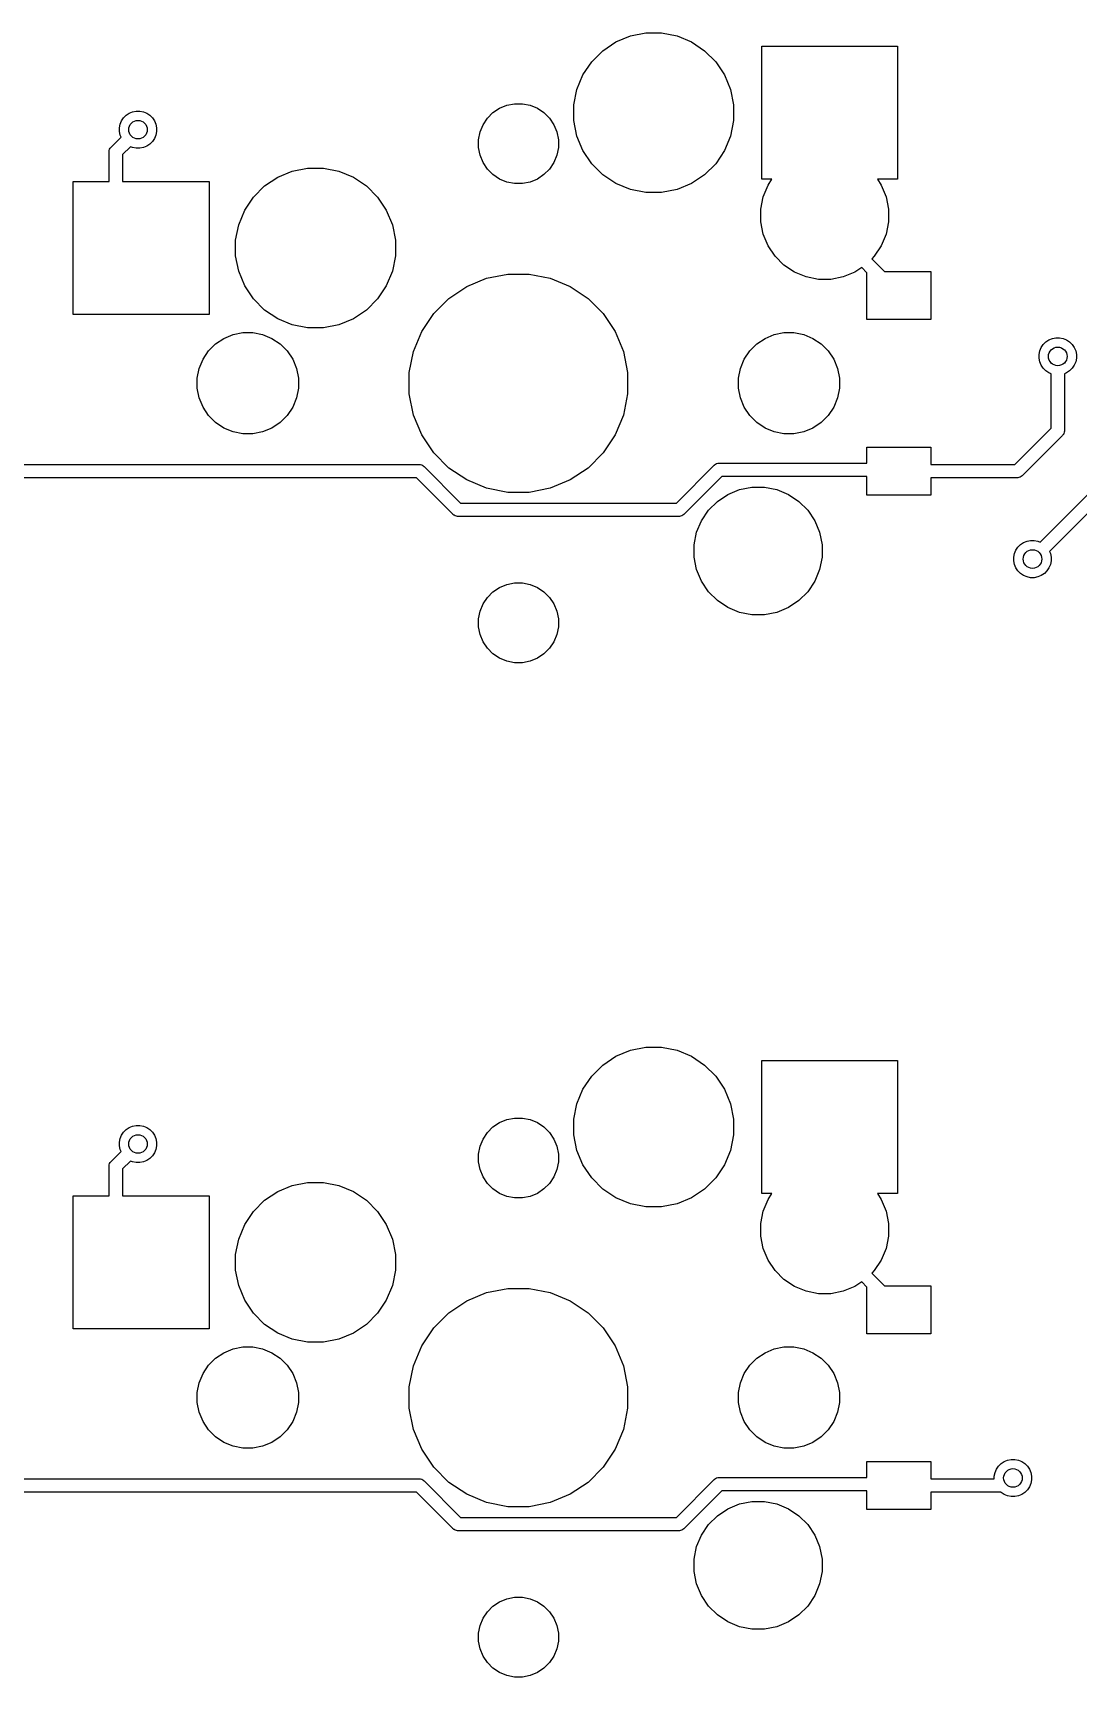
# Model space of a CAD drawing. Extents: x 109 to 185, y -151 to -34.
# Drawn here: x 146.46 to 166.08, y -106.85 to -75.97 of the extents above; entities that cross this region are included whole.
import ezdxf

# ---------------------------------------------------------------- set-up
doc = ezdxf.new("R2010")
doc.units = 0
doc.layers.add('BLACK', color=7, linetype='CONTINUOUS')

msp = doc.modelspace()

# ---------------------------------------------------------------- linework, layer by layer
at = {"layer": 'BLACK', "linetype": 'CONTINUOUS'}
for p, q in [((157.159, -76.3049), (157.404, -76.1407)), ((157.404, -76.1407), (157.677, -76.0276)), ((157.677, -76.0276), (157.967, -75.97)), ((157.967, -75.97), (158.263, -75.97)), ((158.263, -75.97), (158.553, -76.0276)), ((158.553, -76.0276), (158.826, -76.1407)), ((158.826, -76.1407), (159.071, -76.3049)), ((160.142, -78.72), (160.142, -76.22)), ((160.142, -76.22), (162.692, -76.22)), ((162.692, -76.22), (162.692, -78.72)), ((156.786, -76.7595), (156.95, -76.5138)), ((156.95, -76.5138), (157.159, -76.3049)), ((159.071, -76.3049), (159.28, -76.5138)), ((159.28, -76.5138), (159.444, -76.7595)), ((156.673, -77.0325), (156.786, -76.7595)), ((159.444, -76.7595), (159.557, -77.0325)), ((156.615, -77.3223), (156.673, -77.0325)), ((159.557, -77.0325), (159.615, -77.3223)), ((148.208, -77.5156), (148.265, -77.4773)), ((148.265, -77.4773), (148.329, -77.4509)), ((148.329, -77.4509), (148.397, -77.4375)), ((148.397, -77.4375), (148.466, -77.4375)), ((148.466, -77.4375), (148.533, -77.4509)), ((148.533, -77.4509), (148.597, -77.4773)), ((148.597, -77.4773), (148.654, -77.5156)), ((154.992, -77.5719), (155.097, -77.4674)), ((155.097, -77.4674), (155.22, -77.3854)), ((155.22, -77.3854), (155.356, -77.3288)), ((155.356, -77.3288), (155.501, -77.3)), ((155.501, -77.3), (155.649, -77.3)), ((155.649, -77.3), (155.794, -77.3288)), ((155.794, -77.3288), (155.93, -77.3854)), ((155.93, -77.3854), (156.053, -77.4674)), ((156.053, -77.4674), (156.158, -77.5719)), ((156.615, -77.6177), (156.615, -77.3223)), ((159.615, -77.3223), (159.615, -77.6177)), ((148.081, -77.753), (148.095, -77.6854)), ((148.081, -77.822), (148.081, -77.753)), ((148.095, -77.6854), (148.121, -77.6217)), ((148.121, -77.6217), (148.159, -77.5644)), ((148.159, -77.5644), (148.208, -77.5156)), ((148.654, -77.5156), (148.703, -77.5644)), ((148.703, -77.5644), (148.741, -77.6217)), ((148.741, -77.6217), (148.768, -77.6854)), ((148.768, -77.6854), (148.781, -77.753)), ((148.781, -77.753), (148.781, -77.822)), ((154.854, -77.8312), (154.91, -77.6947)), ((154.91, -77.6947), (154.992, -77.5719)), ((156.158, -77.5719), (156.24, -77.6947)), ((156.24, -77.6947), (156.296, -77.8312)), ((156.673, -77.9075), (156.615, -77.6177)), ((159.615, -77.6177), (159.557, -77.9075)), ((147.911, -78.134), (147.922, -78.1197)), ((147.922, -78.1197), (147.926, -78.1149)), ((147.922, -78.1197), (147.922, -78.1197)), ((147.926, -78.1149), (147.931, -78.111)), ((147.931, -78.111), (148.112, -77.9304)), ((148.095, -77.8896), (148.081, -77.822)), ((148.112, -77.9304), (148.095, -77.8896)), ((148.288, -78.1072), (148.14, -78.2555)), ((148.329, -78.124), (148.288, -78.1072)), ((148.397, -78.1375), (148.329, -78.124)), ((148.533, -78.124), (148.466, -78.1375)), ((148.597, -78.0977), (148.533, -78.124)), ((148.654, -78.0594), (148.597, -78.0977)), ((148.703, -78.0106), (148.654, -78.0594)), ((148.741, -77.9533), (148.703, -78.0106)), ((148.768, -77.8896), (148.741, -77.9533)), ((148.781, -77.822), (148.768, -77.8896)), ((154.825, -77.9761), (154.854, -77.8312)), ((154.825, -78.1239), (154.825, -77.9761)), ((154.854, -78.2688), (154.825, -78.1239)), ((156.296, -77.8312), (156.325, -77.9761)), ((156.325, -78.1239), (156.296, -78.2688)), ((156.325, -77.9761), (156.325, -78.1239)), ((156.786, -78.1805), (156.673, -77.9075)), ((159.557, -77.9075), (159.444, -78.1805)), ((147.889, -78.2037), (147.892, -78.1792)), ((147.89, -78.2099), (147.889, -78.2037)), ((147.89, -78.76), (147.89, -78.2099)), ((147.892, -78.1792), (147.899, -78.1557)), ((147.899, -78.1557), (147.911, -78.134)), ((148.14, -78.2555), (148.14, -78.76)), ((148.466, -78.1375), (148.397, -78.1375)), ((154.91, -78.4053), (154.854, -78.2688)), ((154.992, -78.5281), (154.91, -78.4053)), ((156.24, -78.4053), (156.158, -78.5281)), ((156.296, -78.2688), (156.24, -78.4053)), ((156.95, -78.4262), (156.786, -78.1805)), ((157.159, -78.6351), (156.95, -78.4262)), ((159.28, -78.4262), (159.071, -78.6351)), ((159.444, -78.1805), (159.28, -78.4262)), ((150.809, -78.8449), (151.054, -78.6807)), ((151.054, -78.6807), (151.327, -78.5676)), ((151.327, -78.5676), (151.617, -78.51)), ((151.617, -78.51), (151.913, -78.51)), ((151.913, -78.51), (152.203, -78.5676)), ((152.203, -78.5676), (152.476, -78.6807)), ((152.476, -78.6807), (152.721, -78.8449)), ((155.097, -78.6326), (154.992, -78.5281)), ((155.22, -78.7146), (155.097, -78.6326)), ((155.356, -78.7712), (155.22, -78.7146)), ((155.93, -78.7146), (155.794, -78.7712)), ((156.053, -78.6326), (155.93, -78.7146)), ((156.158, -78.5281), (156.053, -78.6326)), ((157.404, -78.7993), (157.159, -78.6351)), ((159.071, -78.6351), (158.826, -78.7993)), ((160.336, -78.72), (160.142, -78.72)), ((160.262, -78.8316), (160.336, -78.72)), ((162.692, -78.72), (162.314, -78.72)), ((162.314, -78.72), (162.388, -78.8316)), ((147.215, -81.26), (147.215, -78.76)), ((147.215, -78.76), (147.89, -78.76)), ((148.14, -78.76), (149.765, -78.76)), ((149.765, -78.76), (149.765, -81.26)), ((150.6, -79.0538), (150.809, -78.8449)), ((152.721, -78.8449), (152.93, -79.0538)), ((155.501, -78.8), (155.356, -78.7712)), ((155.649, -78.8), (155.501, -78.8)), ((155.794, -78.7712), (155.649, -78.8)), ((157.677, -78.9124), (157.404, -78.7993)), ((157.967, -78.97), (157.677, -78.9124)), ((158.263, -78.97), (157.967, -78.97)), ((158.553, -78.9124), (158.263, -78.97)), ((158.826, -78.7993), (158.553, -78.9124)), ((160.125, -79.2818), (160.171, -79.05)), ((160.171, -79.05), (160.262, -78.8316)), ((162.388, -78.8316), (162.479, -79.05)), ((162.479, -79.05), (162.525, -79.2818)), ((150.323, -79.5725), (150.436, -79.2995)), ((150.436, -79.2995), (150.6, -79.0538)), ((152.93, -79.0538), (153.094, -79.2995)), ((153.094, -79.2995), (153.207, -79.5725)), ((160.125, -79.5182), (160.125, -79.2818)), ((162.525, -79.2818), (162.525, -79.5182)), ((150.265, -79.8623), (150.323, -79.5725)), ((153.207, -79.5725), (153.265, -79.8623)), ((160.171, -79.75), (160.125, -79.5182)), ((162.525, -79.5182), (162.479, -79.75)), ((150.265, -80.1577), (150.265, -79.8623)), ((153.265, -79.8623), (153.265, -80.1577)), ((160.262, -79.9684), (160.171, -79.75)), ((160.393, -80.165), (160.262, -79.9684)), ((162.388, -79.9684), (162.257, -80.165)), ((162.479, -79.75), (162.388, -79.9684)), ((150.323, -80.4475), (150.265, -80.1577)), ((153.265, -80.1577), (153.207, -80.4475)), ((160.56, -80.3321), (160.393, -80.165)), ((162.257, -80.165), (162.209, -80.2133)), ((162.209, -80.2133), (162.446, -80.45)), ((150.436, -80.7205), (150.323, -80.4475)), ((153.207, -80.4475), (153.094, -80.7205)), ((154.604, -80.7333), (154.977, -80.5788)), ((154.977, -80.5788), (155.373, -80.5)), ((155.373, -80.5), (155.777, -80.5)), ((155.777, -80.5), (156.173, -80.5788)), ((156.173, -80.5788), (156.546, -80.7333)), ((160.757, -80.4634), (160.56, -80.3321)), ((160.975, -80.5539), (160.757, -80.4634)), ((161.207, -80.6), (160.975, -80.5539)), ((161.675, -80.5539), (161.443, -80.6)), ((161.893, -80.4634), (161.675, -80.5539)), ((162.02, -80.3785), (161.893, -80.4634)), ((162.119, -80.4768), (162.02, -80.3785)), ((162.119, -81.35), (162.119, -80.4768)), ((162.446, -80.45), (163.319, -80.45)), ((163.319, -80.45), (163.319, -81.35)), ((150.6, -80.9662), (150.436, -80.7205)), ((153.094, -80.7205), (152.93, -80.9662)), ((154.268, -80.9577), (154.604, -80.7333)), ((156.546, -80.7333), (156.882, -80.9577)), ((161.443, -80.6), (161.207, -80.6)), ((150.809, -81.1751), (150.6, -80.9662)), ((151.054, -81.3393), (150.809, -81.1751)), ((152.721, -81.1751), (152.476, -81.3393)), ((152.93, -80.9662), (152.721, -81.1751)), ((153.983, -81.2432), (154.268, -80.9577)), ((156.882, -80.9577), (157.167, -81.2432)), ((149.765, -81.26), (147.215, -81.26)), ((151.327, -81.4524), (151.054, -81.3393)), ((151.617, -81.51), (151.327, -81.4524)), ((151.913, -81.51), (151.617, -81.51)), ((152.203, -81.4524), (151.913, -81.51)), ((152.476, -81.3393), (152.203, -81.4524)), ((153.758, -81.579), (153.983, -81.2432)), ((157.167, -81.2432), (157.392, -81.579)), ((163.319, -81.35), (162.119, -81.35)), ((149.757, -81.9444), (149.889, -81.8121)), ((149.889, -81.8121), (150.045, -81.7081)), ((150.045, -81.7081), (150.218, -81.6365)), ((150.218, -81.6365), (150.401, -81.6)), ((150.401, -81.6), (150.589, -81.6)), ((150.589, -81.6), (150.772, -81.6365)), ((150.772, -81.6365), (150.945, -81.7081)), ((150.945, -81.7081), (151.101, -81.8121)), ((151.101, -81.8121), (151.233, -81.9444)), ((153.604, -81.952), (153.758, -81.579)), ((157.392, -81.579), (157.546, -81.952)), ((159.917, -81.9444), (160.049, -81.8121)), ((160.049, -81.8121), (160.205, -81.7081)), ((160.205, -81.7081), (160.378, -81.6365)), ((160.378, -81.6365), (160.561, -81.6)), ((160.561, -81.6), (160.749, -81.6)), ((160.749, -81.6), (160.932, -81.6365)), ((160.932, -81.6365), (161.105, -81.7081)), ((161.105, -81.7081), (161.261, -81.8121)), ((161.261, -81.8121), (161.393, -81.9444)), ((165.392, -81.8803), (165.43, -81.823)), ((165.43, -81.823), (165.479, -81.7742)), ((165.479, -81.7742), (165.536, -81.7359)), ((165.536, -81.7359), (165.6, -81.7095)), ((165.6, -81.7095), (165.668, -81.6961)), ((165.668, -81.6961), (165.737, -81.6961)), ((165.737, -81.6961), (165.804, -81.7095)), ((165.804, -81.7095), (165.868, -81.7359)), ((165.868, -81.7359), (165.925, -81.7742)), ((165.925, -81.7742), (165.974, -81.823)), ((165.974, -81.823), (166.012, -81.8803)), ((149.582, -82.2729), (149.653, -82.1)), ((149.653, -82.1), (149.757, -81.9444)), ((151.233, -81.9444), (151.337, -82.1)), ((151.337, -82.1), (151.408, -82.2729)), ((153.525, -82.3481), (153.604, -81.952)), ((157.546, -81.952), (157.625, -82.3481)), ((159.742, -82.2729), (159.813, -82.1)), ((159.813, -82.1), (159.917, -81.9444)), ((161.393, -81.9444), (161.497, -82.1)), ((161.497, -82.1), (161.568, -82.2729)), ((165.352, -82.0116), (165.366, -81.944)), ((165.352, -82.0806), (165.352, -82.0116)), ((165.366, -82.1482), (165.352, -82.0806)), ((165.366, -81.944), (165.392, -81.8803)), ((166.012, -81.8803), (166.039, -81.944)), ((166.039, -81.944), (166.052, -82.0116)), ((166.052, -82.0806), (166.039, -82.1482)), ((166.052, -82.0116), (166.052, -82.0806)), ((149.545, -82.4564), (149.582, -82.2729)), ((151.408, -82.2729), (151.445, -82.4564)), ((153.525, -82.7519), (153.525, -82.3481)), ((157.625, -82.3481), (157.625, -82.7519)), ((159.705, -82.4564), (159.742, -82.2729)), ((161.568, -82.2729), (161.605, -82.4564)), ((165.392, -82.2119), (165.366, -82.1482)), ((165.43, -82.2692), (165.392, -82.2119)), ((165.479, -82.318), (165.43, -82.2692)), ((165.536, -82.3563), (165.479, -82.318)), ((165.577, -82.3732), (165.536, -82.3563)), ((165.577, -83.3913), (165.577, -82.3732)), ((165.868, -82.3563), (165.827, -82.3732)), ((165.827, -82.3732), (165.827, -83.437)), ((165.925, -82.318), (165.868, -82.3563)), ((165.974, -82.2692), (165.925, -82.318)), ((166.012, -82.2119), (165.974, -82.2692)), ((166.039, -82.1482), (166.012, -82.2119)), ((149.545, -82.6436), (149.545, -82.4564)), ((149.582, -82.8271), (149.545, -82.6436)), ((151.445, -82.6436), (151.408, -82.8271)), ((151.445, -82.4564), (151.445, -82.6436)), ((153.604, -83.148), (153.525, -82.7519)), ((157.625, -82.7519), (157.546, -83.148)), ((159.705, -82.6436), (159.705, -82.4564)), ((159.742, -82.8271), (159.705, -82.6436)), ((161.605, -82.6436), (161.568, -82.8271)), ((161.605, -82.4564), (161.605, -82.6436)), ((149.653, -83), (149.582, -82.8271)), ((149.757, -83.1556), (149.653, -83)), ((151.337, -83), (151.233, -83.1556)), ((151.408, -82.8271), (151.337, -83)), ((159.813, -83), (159.742, -82.8271)), ((159.917, -83.1556), (159.813, -83)), ((161.497, -83), (161.393, -83.1556)), ((161.568, -82.8271), (161.497, -83)), ((149.889, -83.2879), (149.757, -83.1556)), ((150.045, -83.3919), (149.889, -83.2879)), ((151.101, -83.2879), (150.945, -83.3919)), ((151.233, -83.1556), (151.101, -83.2879)), ((153.758, -83.521), (153.604, -83.148)), ((157.546, -83.148), (157.392, -83.521)), ((160.049, -83.2879), (159.917, -83.1556)), ((160.205, -83.3919), (160.049, -83.2879)), ((161.261, -83.2879), (161.105, -83.3919)), ((161.393, -83.1556), (161.261, -83.2879)), ((150.218, -83.4635), (150.045, -83.3919)), ((150.401, -83.5), (150.218, -83.4635)), ((150.589, -83.5), (150.401, -83.5)), ((150.772, -83.4635), (150.589, -83.5)), ((150.945, -83.3919), (150.772, -83.4635)), ((153.983, -83.8568), (153.758, -83.521)), ((157.392, -83.521), (157.167, -83.8568)), ((160.378, -83.4635), (160.205, -83.3919)), ((160.561, -83.5), (160.378, -83.4635)), ((160.749, -83.5), (160.561, -83.5)), ((160.932, -83.4635), (160.749, -83.5)), ((161.105, -83.3919), (160.932, -83.4635)), ((164.894, -84.075), (165.577, -83.3913)), ((165.786, -83.5358), (165.038, -84.284)), ((165.37, -85.5323), (167.329, -83.5729)), ((165.791, -83.5319), (165.786, -83.5358)), ((165.8, -83.521), (165.791, -83.5319)), ((165.807, -83.5129), (165.8, -83.521)), ((165.818, -83.4912), (165.807, -83.5129)), ((165.825, -83.4676), (165.818, -83.4912)), ((165.827, -83.4492), (165.825, -83.4676)), ((165.827, -83.437), (165.828, -83.4431)), ((165.828, -83.4431), (165.827, -83.4492)), ((165.827, -83.4492), (165.827, -83.4492)), ((154.268, -84.1423), (153.983, -83.8568)), ((157.167, -83.8568), (156.882, -84.1423)), ((162.119, -84.05), (162.119, -83.75)), ((162.119, -83.75), (163.319, -83.75)), ((163.319, -83.75), (163.319, -84.075)), ((167.474, -83.782), (165.547, -85.7091)), ((144.269, -84.075), (153.704, -84.075)), ((153.704, -84.075), (153.71, -84.0744)), ((153.71, -84.0744), (153.716, -84.075)), ((153.716, -84.075), (153.716, -84.075)), ((153.716, -84.075), (153.735, -84.0768)), ((153.735, -84.0768), (153.758, -84.084)), ((153.758, -84.084), (153.78, -84.0956)), ((153.78, -84.0956), (153.799, -84.1112)), ((153.799, -84.1112), (153.803, -84.116)), ((153.803, -84.116), (154.487, -84.8)), ((154.604, -84.3667), (154.268, -84.1423)), ((156.882, -84.1423), (156.546, -84.3667)), ((158.541, -84.8), (159.25, -84.0909)), ((159.395, -84.3), (158.686, -85.009)), ((159.25, -84.0909), (159.254, -84.0862)), ((159.254, -84.0862), (159.259, -84.0823)), ((159.259, -84.0823), (159.273, -84.0706)), ((159.273, -84.0706), (159.295, -84.059)), ((159.295, -84.059), (159.318, -84.0518)), ((159.318, -84.0518), (159.337, -84.05)), ((159.337, -84.05), (159.343, -84.0494)), ((159.337, -84.05), (159.337, -84.05)), ((159.343, -84.0494), (159.349, -84.05)), ((159.349, -84.05), (162.119, -84.05)), ((162.119, -84.3), (159.395, -84.3)), ((162.119, -84.65), (162.119, -84.3)), ((163.319, -84.075), (164.894, -84.075)), ((165.034, -84.2888), (165.015, -84.3044)), ((165.038, -84.284), (165.034, -84.2888)), ((153.658, -84.325), (144.269, -84.325)), ((154.342, -85.0091), (153.658, -84.325)), ((154.977, -84.5212), (154.604, -84.3667)), ((155.373, -84.6), (154.977, -84.5212)), ((155.777, -84.6), (155.373, -84.6)), ((156.173, -84.5212), (155.777, -84.6)), ((156.546, -84.3667), (156.173, -84.5212)), ((159.507, -84.6366), (159.725, -84.5461)), ((159.725, -84.5461), (159.957, -84.5)), ((159.957, -84.5), (160.193, -84.5)), ((160.193, -84.5), (160.425, -84.5461)), ((160.425, -84.5461), (160.643, -84.6366)), ((164.939, -84.325), (163.319, -84.325)), ((163.319, -84.325), (163.319, -84.65)), ((164.945, -84.3256), (164.939, -84.325)), ((164.951, -84.325), (164.945, -84.3256)), ((164.97, -84.3232), (164.951, -84.325)), ((164.951, -84.325), (164.951, -84.325)), ((164.993, -84.316), (164.97, -84.3232)), ((165.015, -84.3044), (164.993, -84.316)), ((154.487, -84.8), (158.541, -84.8)), ((159.143, -84.935), (159.31, -84.7679)), ((159.31, -84.7679), (159.507, -84.6366)), ((160.643, -84.6366), (160.84, -84.7679)), ((160.84, -84.7679), (161.007, -84.935)), ((163.319, -84.65), (162.119, -84.65)), ((154.346, -85.0138), (154.342, -85.0091)), ((154.351, -85.0177), (154.346, -85.0138)), ((154.362, -85.0265), (154.351, -85.0177)), ((154.351, -85.0177), (154.351, -85.0177)), ((154.365, -85.0294), (154.362, -85.0265)), ((154.387, -85.041), (154.365, -85.0294)), ((154.41, -85.0482), (154.387, -85.041)), ((154.429, -85.05), (154.41, -85.0482)), ((154.435, -85.0506), (154.429, -85.05)), ((154.429, -85.05), (154.429, -85.05)), ((154.441, -85.05), (154.435, -85.0506)), ((158.587, -85.05), (154.441, -85.05)), ((158.593, -85.0506), (158.587, -85.05)), ((158.599, -85.05), (158.593, -85.0506)), ((158.618, -85.0482), (158.599, -85.05)), ((158.599, -85.05), (158.599, -85.05)), ((158.641, -85.041), (158.618, -85.0482)), ((158.663, -85.0294), (158.641, -85.041)), ((158.682, -85.0138), (158.663, -85.0294)), ((158.686, -85.009), (158.682, -85.0138)), ((158.921, -85.35), (159.012, -85.1316)), ((159.012, -85.1316), (159.143, -84.935)), ((161.007, -84.935), (161.138, -85.1316)), ((161.138, -85.1316), (161.229, -85.35)), ((158.875, -85.5818), (158.921, -85.35)), ((161.229, -85.35), (161.275, -85.5818)), ((165.061, -85.5418), (165.125, -85.5155)), ((165.125, -85.5155), (165.193, -85.502)), ((165.193, -85.502), (165.261, -85.502)), ((165.261, -85.502), (165.329, -85.5155)), ((165.329, -85.5155), (165.37, -85.5323)), ((158.875, -85.8182), (158.875, -85.5818)), ((158.921, -86.05), (158.875, -85.8182)), ((161.275, -85.8182), (161.229, -86.05)), ((161.275, -85.5818), (161.275, -85.8182)), ((164.877, -85.8175), (164.89, -85.7499)), ((164.877, -85.8865), (164.877, -85.8175)), ((164.89, -85.7499), (164.917, -85.6862)), ((164.917, -85.6862), (164.955, -85.6289)), ((164.955, -85.6289), (165.004, -85.5801)), ((165.004, -85.5801), (165.061, -85.5418)), ((165.547, -85.7091), (165.564, -85.7499)), ((165.564, -85.7499), (165.577, -85.8175)), ((165.577, -85.8175), (165.577, -85.8865)), ((159.012, -86.2684), (158.921, -86.05)), ((161.229, -86.05), (161.138, -86.2684)), ((164.89, -85.9541), (164.877, -85.8865)), ((164.917, -86.0178), (164.89, -85.9541)), ((164.955, -86.0751), (164.917, -86.0178)), ((165.004, -86.1239), (164.955, -86.0751)), ((165.061, -86.1622), (165.004, -86.1239)), ((165.45, -86.1239), (165.393, -86.1622)), ((165.499, -86.0751), (165.45, -86.1239)), ((165.537, -86.0178), (165.499, -86.0751)), ((165.564, -85.9541), (165.537, -86.0178)), ((165.577, -85.8865), (165.564, -85.9541)), ((155.097, -86.4674), (155.22, -86.3854)), ((155.22, -86.3854), (155.356, -86.3288)), ((155.356, -86.3288), (155.501, -86.3)), ((155.501, -86.3), (155.649, -86.3)), ((155.649, -86.3), (155.794, -86.3288)), ((155.794, -86.3288), (155.93, -86.3854)), ((155.93, -86.3854), (156.053, -86.4674)), ((159.143, -86.465), (159.012, -86.2684)), ((161.138, -86.2684), (161.007, -86.465)), ((165.125, -86.1885), (165.061, -86.1622)), ((165.193, -86.202), (165.125, -86.1885)), ((165.261, -86.202), (165.193, -86.202)), ((165.329, -86.1885), (165.261, -86.202)), ((165.393, -86.1622), (165.329, -86.1885)), ((154.854, -86.8312), (154.91, -86.6947)), ((154.91, -86.6947), (154.992, -86.5719)), ((154.992, -86.5719), (155.097, -86.4674)), ((156.053, -86.4674), (156.158, -86.5719)), ((156.158, -86.5719), (156.24, -86.6947)), ((156.24, -86.6947), (156.296, -86.8312)), ((159.31, -86.6321), (159.143, -86.465)), ((159.507, -86.7634), (159.31, -86.6321)), ((159.725, -86.8539), (159.507, -86.7634)), ((160.643, -86.7634), (160.425, -86.8539)), ((160.84, -86.6321), (160.643, -86.7634)), ((161.007, -86.465), (160.84, -86.6321)), ((154.825, -86.9761), (154.854, -86.8312)), ((154.825, -87.1239), (154.825, -86.9761)), ((156.296, -86.8312), (156.325, -86.9761)), ((156.325, -86.9761), (156.325, -87.1239)), ((159.957, -86.9), (159.725, -86.8539)), ((160.193, -86.9), (159.957, -86.9)), ((160.425, -86.8539), (160.193, -86.9)), ((154.854, -87.2688), (154.825, -87.1239)), ((154.91, -87.4053), (154.854, -87.2688)), ((156.296, -87.2688), (156.24, -87.4053)), ((156.325, -87.1239), (156.296, -87.2688)), ((154.992, -87.5281), (154.91, -87.4053)), ((155.097, -87.6326), (154.992, -87.5281)), ((155.22, -87.7146), (155.097, -87.6326)), ((156.053, -87.6326), (155.93, -87.7146)), ((156.158, -87.5281), (156.053, -87.6326)), ((156.24, -87.4053), (156.158, -87.5281)), ((155.356, -87.7712), (155.22, -87.7146)), ((155.501, -87.8), (155.356, -87.7712)), ((155.649, -87.8), (155.501, -87.8)), ((155.794, -87.7712), (155.649, -87.8)), ((155.93, -87.7146), (155.794, -87.7712)), ((157.404, -95.1907), (157.677, -95.0776)), ((157.677, -95.0776), (157.967, -95.02)), ((157.967, -95.02), (158.263, -95.02)), ((158.263, -95.02), (158.553, -95.0776)), ((158.553, -95.0776), (158.826, -95.1907)), ((156.95, -95.5638), (157.159, -95.3549)), ((157.159, -95.3549), (157.404, -95.1907)), ((158.826, -95.1907), (159.071, -95.3549)), ((159.071, -95.3549), (159.28, -95.5638)), ((160.142, -97.77), (160.142, -95.27)), ((160.142, -95.27), (162.692, -95.27)), ((162.692, -95.27), (162.692, -97.77)), ((156.786, -95.8095), (156.95, -95.5638)), ((159.28, -95.5638), (159.444, -95.8095)), ((156.673, -96.0825), (156.786, -95.8095)), ((159.444, -95.8095), (159.557, -96.0825)), ((156.615, -96.3723), (156.673, -96.0825)), ((159.557, -96.0825), (159.615, -96.3723)), ((148.121, -96.6717), (148.159, -96.6144)), ((148.159, -96.6144), (148.208, -96.5656)), ((148.208, -96.5656), (148.265, -96.5273)), ((148.265, -96.5273), (148.329, -96.5009)), ((148.329, -96.5009), (148.397, -96.4875)), ((148.397, -96.4875), (148.466, -96.4875)), ((148.466, -96.4875), (148.533, -96.5009)), ((148.533, -96.5009), (148.597, -96.5273)), ((148.597, -96.5273), (148.654, -96.5656)), ((148.654, -96.5656), (148.703, -96.6144)), ((148.703, -96.6144), (148.741, -96.6717)), ((154.91, -96.7447), (154.992, -96.6219)), ((154.992, -96.6219), (155.097, -96.5174)), ((155.097, -96.5174), (155.22, -96.4354)), ((155.22, -96.4354), (155.356, -96.3788)), ((155.356, -96.3788), (155.501, -96.35)), ((155.501, -96.35), (155.649, -96.35)), ((155.649, -96.35), (155.794, -96.3788)), ((155.794, -96.3788), (155.93, -96.4354)), ((155.93, -96.4354), (156.053, -96.5174)), ((156.053, -96.5174), (156.158, -96.6219)), ((156.158, -96.6219), (156.24, -96.7447)), ((156.615, -96.6677), (156.615, -96.3723)), ((159.615, -96.3723), (159.615, -96.6677)), ((148.081, -96.803), (148.095, -96.7354)), ((148.081, -96.872), (148.081, -96.803)), ((148.095, -96.9396), (148.081, -96.872)), ((148.095, -96.7354), (148.121, -96.6717)), ((148.112, -96.9804), (148.095, -96.9396)), ((148.741, -96.6717), (148.768, -96.7354)), ((148.768, -96.9396), (148.741, -97.0033)), ((148.768, -96.7354), (148.781, -96.803)), ((148.781, -96.872), (148.768, -96.9396)), ((148.781, -96.803), (148.781, -96.872)), ((154.825, -97.0261), (154.854, -96.8812)), ((154.854, -96.8812), (154.91, -96.7447)), ((156.24, -96.7447), (156.296, -96.8812)), ((156.296, -96.8812), (156.325, -97.0261)), ((156.673, -96.9575), (156.615, -96.6677)), ((156.786, -97.2305), (156.673, -96.9575)), ((159.557, -96.9575), (159.444, -97.2305)), ((159.615, -96.6677), (159.557, -96.9575)), ((147.889, -97.2537), (147.892, -97.2292)), ((147.89, -97.2599), (147.889, -97.2537)), ((147.89, -97.81), (147.89, -97.2599)), ((147.892, -97.2292), (147.899, -97.2057)), ((147.899, -97.2057), (147.911, -97.184)), ((147.911, -97.184), (147.922, -97.1697)), ((147.922, -97.1697), (147.926, -97.1649)), ((147.922, -97.1697), (147.922, -97.1697)), ((147.926, -97.1649), (147.931, -97.161)), ((147.931, -97.161), (148.112, -96.9804)), ((148.288, -97.1572), (148.14, -97.3055)), ((148.329, -97.174), (148.288, -97.1572)), ((148.397, -97.1875), (148.329, -97.174)), ((148.466, -97.1875), (148.397, -97.1875)), ((148.533, -97.174), (148.466, -97.1875)), ((148.597, -97.1477), (148.533, -97.174)), ((148.654, -97.1094), (148.597, -97.1477)), ((148.703, -97.0606), (148.654, -97.1094)), ((148.741, -97.0033), (148.703, -97.0606)), ((154.825, -97.1739), (154.825, -97.0261)), ((154.854, -97.3188), (154.825, -97.1739)), ((156.325, -97.1739), (156.296, -97.3188)), ((156.325, -97.0261), (156.325, -97.1739)), ((156.95, -97.4762), (156.786, -97.2305)), ((159.444, -97.2305), (159.28, -97.4762)), ((148.14, -97.3055), (148.14, -97.81)), ((151.327, -97.6176), (151.617, -97.56)), ((151.617, -97.56), (151.913, -97.56)), ((151.913, -97.56), (152.203, -97.6176)), ((154.91, -97.4553), (154.854, -97.3188)), ((154.992, -97.5781), (154.91, -97.4553)), ((155.097, -97.6826), (154.992, -97.5781)), ((156.158, -97.5781), (156.053, -97.6826)), ((156.24, -97.4553), (156.158, -97.5781)), ((156.296, -97.3188), (156.24, -97.4553)), ((157.159, -97.6851), (156.95, -97.4762)), ((159.28, -97.4762), (159.071, -97.6851)), ((147.215, -100.31), (147.215, -97.81)), ((147.215, -97.81), (147.89, -97.81)), ((148.14, -97.81), (149.765, -97.81)), ((149.765, -97.81), (149.765, -100.31)), ((150.809, -97.8949), (151.054, -97.7307)), ((151.054, -97.7307), (151.327, -97.6176)), ((152.203, -97.6176), (152.476, -97.7307)), ((152.476, -97.7307), (152.721, -97.8949)), ((155.22, -97.7646), (155.097, -97.6826)), ((155.356, -97.8212), (155.22, -97.7646)), ((155.501, -97.85), (155.356, -97.8212)), ((155.649, -97.85), (155.501, -97.85)), ((155.794, -97.8212), (155.649, -97.85)), ((155.93, -97.7646), (155.794, -97.8212)), ((156.053, -97.6826), (155.93, -97.7646)), ((157.404, -97.8493), (157.159, -97.6851)), ((157.677, -97.9624), (157.404, -97.8493)), ((158.826, -97.8493), (158.553, -97.9624)), ((159.071, -97.6851), (158.826, -97.8493)), ((160.336, -97.77), (160.142, -97.77)), ((160.171, -98.1), (160.262, -97.8816)), ((160.262, -97.8816), (160.336, -97.77)), ((162.692, -97.77), (162.314, -97.77)), ((162.314, -97.77), (162.388, -97.8816)), ((162.388, -97.8816), (162.479, -98.1)), ((150.436, -98.3495), (150.6, -98.1038)), ((150.6, -98.1038), (150.809, -97.8949)), ((152.721, -97.8949), (152.93, -98.1038)), ((152.93, -98.1038), (153.094, -98.3495)), ((157.967, -98.02), (157.677, -97.9624)), ((158.263, -98.02), (157.967, -98.02)), ((158.553, -97.9624), (158.263, -98.02)), ((160.125, -98.3318), (160.171, -98.1)), ((162.479, -98.1), (162.525, -98.3318)), ((150.323, -98.6225), (150.436, -98.3495)), ((153.094, -98.3495), (153.207, -98.6225)), ((160.125, -98.5682), (160.125, -98.3318)), ((162.525, -98.3318), (162.525, -98.5682)), ((150.265, -98.9123), (150.323, -98.6225)), ((153.207, -98.6225), (153.265, -98.9123)), ((160.171, -98.8), (160.125, -98.5682)), ((160.262, -99.0184), (160.171, -98.8)), ((162.479, -98.8), (162.388, -99.0184)), ((162.525, -98.5682), (162.479, -98.8)), ((150.265, -99.2077), (150.265, -98.9123)), ((153.265, -98.9123), (153.265, -99.2077)), ((160.393, -99.215), (160.262, -99.0184)), ((162.388, -99.0184), (162.257, -99.215)), ((150.323, -99.4975), (150.265, -99.2077)), ((153.265, -99.2077), (153.207, -99.4975)), ((160.56, -99.3821), (160.393, -99.215)), ((160.757, -99.5134), (160.56, -99.3821)), ((162.02, -99.4285), (161.893, -99.5134)), ((162.119, -99.5268), (162.02, -99.4285)), ((162.257, -99.215), (162.209, -99.2633)), ((162.209, -99.2633), (162.446, -99.5)), ((150.436, -99.7705), (150.323, -99.4975)), ((153.207, -99.4975), (153.094, -99.7705)), ((154.604, -99.7833), (154.977, -99.6288)), ((154.977, -99.6288), (155.373, -99.55)), ((155.373, -99.55), (155.777, -99.55)), ((155.777, -99.55), (156.173, -99.6288)), ((156.173, -99.6288), (156.546, -99.7833)), ((160.975, -99.6039), (160.757, -99.5134)), ((161.207, -99.65), (160.975, -99.6039)), ((161.443, -99.65), (161.207, -99.65)), ((161.675, -99.6039), (161.443, -99.65)), ((161.893, -99.5134), (161.675, -99.6039)), ((162.119, -100.4), (162.119, -99.5268)), ((162.446, -99.5), (163.319, -99.5)), ((163.319, -99.5), (163.319, -100.4)), ((150.6, -100.016), (150.436, -99.7705)), ((150.809, -100.225), (150.6, -100.016)), ((152.93, -100.016), (152.721, -100.225)), ((153.094, -99.7705), (152.93, -100.016)), ((153.983, -100.293), (154.268, -100.008)), ((154.268, -100.008), (154.604, -99.7833)), ((156.546, -99.7833), (156.882, -100.008)), ((156.882, -100.008), (157.167, -100.293)), ((149.765, -100.31), (147.215, -100.31)), ((151.054, -100.389), (150.809, -100.225)), ((152.721, -100.225), (152.476, -100.389)), ((153.758, -100.629), (153.983, -100.293)), ((157.167, -100.293), (157.392, -100.629)), ((150.218, -100.687), (150.401, -100.65)), ((150.401, -100.65), (150.589, -100.65)), ((150.589, -100.65), (150.772, -100.687)), ((151.327, -100.502), (151.054, -100.389)), ((151.617, -100.56), (151.327, -100.502)), ((151.913, -100.56), (151.617, -100.56)), ((152.203, -100.502), (151.913, -100.56)), ((152.476, -100.389), (152.203, -100.502)), ((153.604, -101.002), (153.758, -100.629)), ((157.392, -100.629), (157.546, -101.002)), ((160.378, -100.687), (160.561, -100.65)), ((160.561, -100.65), (160.749, -100.65)), ((160.749, -100.65), (160.932, -100.687)), ((163.319, -100.4), (162.119, -100.4)), ((149.757, -100.994), (149.889, -100.862)), ((149.889, -100.862), (150.045, -100.758)), ((150.045, -100.758), (150.218, -100.687)), ((150.772, -100.687), (150.945, -100.758)), ((150.945, -100.758), (151.101, -100.862)), ((151.101, -100.862), (151.233, -100.994)), ((159.917, -100.994), (160.049, -100.862)), ((160.049, -100.862), (160.205, -100.758)), ((160.205, -100.758), (160.378, -100.687)), ((160.932, -100.687), (161.105, -100.758)), ((161.105, -100.758), (161.261, -100.862)), ((161.261, -100.862), (161.393, -100.994)), ((149.582, -101.323), (149.653, -101.15)), ((149.653, -101.15), (149.757, -100.994)), ((151.233, -100.994), (151.337, -101.15)), ((151.337, -101.15), (151.408, -101.323)), ((153.525, -101.398), (153.604, -101.002)), ((157.546, -101.002), (157.625, -101.398)), ((159.742, -101.323), (159.813, -101.15)), ((159.813, -101.15), (159.917, -100.994)), ((161.393, -100.994), (161.497, -101.15)), ((161.497, -101.15), (161.568, -101.323)), ((149.545, -101.506), (149.582, -101.323)), ((149.545, -101.694), (149.545, -101.506)), ((151.408, -101.323), (151.445, -101.506)), ((151.445, -101.506), (151.445, -101.694)), ((153.525, -101.802), (153.525, -101.398)), ((157.625, -101.398), (157.625, -101.802)), ((159.705, -101.506), (159.742, -101.323)), ((159.705, -101.694), (159.705, -101.506)), ((161.568, -101.323), (161.605, -101.506)), ((161.605, -101.506), (161.605, -101.694)), ((149.582, -101.877), (149.545, -101.694)), ((149.653, -102.05), (149.582, -101.877)), ((151.408, -101.877), (151.337, -102.05)), ((151.445, -101.694), (151.408, -101.877)), ((153.604, -102.198), (153.525, -101.802)), ((157.625, -101.802), (157.546, -102.198)), ((159.742, -101.877), (159.705, -101.694)), ((159.813, -102.05), (159.742, -101.877)), ((161.568, -101.877), (161.497, -102.05)), ((161.605, -101.694), (161.568, -101.877)), ((149.757, -102.206), (149.653, -102.05)), ((149.889, -102.338), (149.757, -102.206)), ((151.233, -102.206), (151.101, -102.338)), ((151.337, -102.05), (151.233, -102.206)), ((153.758, -102.571), (153.604, -102.198)), ((157.546, -102.198), (157.392, -102.571)), ((159.917, -102.206), (159.813, -102.05)), ((160.049, -102.338), (159.917, -102.206)), ((161.393, -102.206), (161.261, -102.338)), ((161.497, -102.05), (161.393, -102.206)), ((150.045, -102.442), (149.889, -102.338)), ((150.218, -102.513), (150.045, -102.442)), ((150.401, -102.55), (150.218, -102.513)), ((150.772, -102.513), (150.589, -102.55)), ((150.945, -102.442), (150.772, -102.513)), ((151.101, -102.338), (150.945, -102.442)), ((160.205, -102.442), (160.049, -102.338)), ((160.378, -102.513), (160.205, -102.442)), ((160.561, -102.55), (160.378, -102.513)), ((160.932, -102.513), (160.749, -102.55)), ((161.105, -102.442), (160.932, -102.513)), ((161.261, -102.338), (161.105, -102.442)), ((150.589, -102.55), (150.401, -102.55)), ((153.983, -102.907), (153.758, -102.571)), ((157.392, -102.571), (157.167, -102.907)), ((160.749, -102.55), (160.561, -102.55)), ((162.119, -103.1), (162.119, -102.8)), ((162.119, -102.8), (163.319, -102.8)), ((163.319, -102.8), (163.319, -103.125)), ((164.637, -102.838), (164.695, -102.799)), ((164.695, -102.799), (164.758, -102.773)), ((164.758, -102.773), (164.826, -102.76)), ((164.826, -102.76), (164.895, -102.76)), ((164.895, -102.76), (164.962, -102.773)), ((164.962, -102.773), (165.026, -102.799)), ((165.026, -102.799), (165.083, -102.838)), ((144.269, -103.125), (153.704, -103.125)), ((153.704, -103.125), (153.71, -103.124)), ((153.71, -103.124), (153.716, -103.125)), ((153.716, -103.125), (153.716, -103.125)), ((153.716, -103.125), (153.735, -103.127)), ((153.735, -103.127), (153.758, -103.134)), ((153.758, -103.134), (153.78, -103.146)), ((154.268, -103.192), (153.983, -102.907)), ((157.167, -102.907), (156.882, -103.192)), ((159.25, -103.141), (159.254, -103.136)), ((159.254, -103.136), (159.259, -103.132)), ((159.259, -103.132), (159.273, -103.121)), ((159.273, -103.121), (159.295, -103.109)), ((159.295, -103.109), (159.318, -103.102)), ((159.318, -103.102), (159.337, -103.1)), ((159.337, -103.1), (159.343, -103.099)), ((159.337, -103.1), (159.337, -103.1)), ((159.343, -103.099), (159.349, -103.1)), ((159.349, -103.1), (162.119, -103.1)), ((163.319, -103.125), (164.51, -103.125)), ((164.51, -103.075), (164.524, -103.008)), ((164.51, -103.125), (164.51, -103.075)), ((164.524, -103.008), (164.55, -102.944)), ((164.55, -102.944), (164.588, -102.887)), ((164.588, -102.887), (164.637, -102.838)), ((165.083, -102.838), (165.132, -102.887)), ((165.132, -102.887), (165.171, -102.944)), ((165.171, -102.944), (165.197, -103.008)), ((165.197, -103.008), (165.21, -103.075)), ((165.21, -103.075), (165.21, -103.144)), ((153.658, -103.375), (144.269, -103.375)), ((154.342, -104.059), (153.658, -103.375)), ((153.78, -103.146), (153.799, -103.161)), ((153.799, -103.161), (153.803, -103.166)), ((153.803, -103.166), (154.487, -103.85)), ((154.604, -103.417), (154.268, -103.192)), ((154.977, -103.571), (154.604, -103.417)), ((156.546, -103.417), (156.173, -103.571)), ((156.882, -103.192), (156.546, -103.417)), ((158.541, -103.85), (159.25, -103.141)), ((159.395, -103.35), (158.686, -104.059)), ((162.119, -103.35), (159.395, -103.35)), ((162.119, -103.7), (162.119, -103.35)), ((164.631, -103.375), (163.319, -103.375)), ((163.319, -103.375), (163.319, -103.7)), ((164.637, -103.382), (164.631, -103.375)), ((164.695, -103.42), (164.637, -103.382)), ((164.758, -103.446), (164.695, -103.42)), ((164.826, -103.46), (164.758, -103.446)), ((164.962, -103.446), (164.895, -103.46)), ((165.026, -103.42), (164.962, -103.446)), ((165.083, -103.382), (165.026, -103.42)), ((165.132, -103.333), (165.083, -103.382)), ((165.171, -103.275), (165.132, -103.333)), ((165.197, -103.212), (165.171, -103.275)), ((165.21, -103.144), (165.197, -103.212)), ((155.373, -103.65), (154.977, -103.571)), ((155.777, -103.65), (155.373, -103.65)), ((156.173, -103.571), (155.777, -103.65)), ((159.31, -103.818), (159.507, -103.687)), ((159.507, -103.687), (159.725, -103.596)), ((159.725, -103.596), (159.957, -103.55)), ((159.957, -103.55), (160.193, -103.55)), ((160.193, -103.55), (160.425, -103.596)), ((160.425, -103.596), (160.643, -103.687)), ((160.643, -103.687), (160.84, -103.818)), ((163.319, -103.7), (162.119, -103.7)), ((164.895, -103.46), (164.826, -103.46)), ((154.346, -104.064), (154.342, -104.059)), ((154.351, -104.068), (154.346, -104.064)), ((154.487, -103.85), (158.541, -103.85)), ((158.682, -104.064), (158.663, -104.079)), ((158.686, -104.059), (158.682, -104.064)), ((159.012, -104.182), (159.143, -103.985)), ((159.143, -103.985), (159.31, -103.818)), ((160.84, -103.818), (161.007, -103.985)), ((161.007, -103.985), (161.138, -104.182)), ((154.363, -104.077), (154.351, -104.068)), ((154.351, -104.068), (154.351, -104.068)), ((154.365, -104.079), (154.363, -104.077)), ((154.387, -104.091), (154.365, -104.079)), ((154.41, -104.098), (154.387, -104.091)), ((154.429, -104.1), (154.41, -104.098)), ((154.435, -104.101), (154.429, -104.1)), ((154.429, -104.1), (154.429, -104.1)), ((154.441, -104.1), (154.435, -104.101)), ((158.587, -104.1), (154.441, -104.1)), ((158.593, -104.101), (158.587, -104.1)), ((158.599, -104.1), (158.593, -104.101)), ((158.618, -104.098), (158.599, -104.1)), ((158.599, -104.1), (158.599, -104.1)), ((158.641, -104.091), (158.618, -104.098)), ((158.663, -104.079), (158.641, -104.091)), ((158.921, -104.4), (159.012, -104.182)), ((161.138, -104.182), (161.229, -104.4)), ((158.875, -104.632), (158.921, -104.4)), ((158.875, -104.868), (158.875, -104.632)), ((161.229, -104.4), (161.275, -104.632)), ((161.275, -104.632), (161.275, -104.868)), ((158.921, -105.1), (158.875, -104.868)), ((161.275, -104.868), (161.229, -105.1)), ((159.012, -105.318), (158.921, -105.1)), ((161.229, -105.1), (161.138, -105.318)), ((154.992, -105.622), (155.097, -105.517)), ((155.097, -105.517), (155.22, -105.435)), ((155.22, -105.435), (155.356, -105.379)), ((155.356, -105.379), (155.501, -105.35)), ((155.501, -105.35), (155.649, -105.35)), ((155.649, -105.35), (155.794, -105.379)), ((155.794, -105.379), (155.93, -105.435)), ((155.93, -105.435), (156.053, -105.517)), ((156.053, -105.517), (156.158, -105.622)), ((159.143, -105.515), (159.012, -105.318)), ((159.31, -105.682), (159.143, -105.515)), ((161.007, -105.515), (160.84, -105.682)), ((161.138, -105.318), (161.007, -105.515)), ((154.825, -106.026), (154.854, -105.881)), ((154.854, -105.881), (154.91, -105.745)), ((154.91, -105.745), (154.992, -105.622)), ((156.158, -105.622), (156.24, -105.745)), ((156.24, -105.745), (156.296, -105.881)), ((156.296, -105.881), (156.325, -106.026)), ((159.507, -105.813), (159.31, -105.682)), ((159.725, -105.904), (159.507, -105.813)), ((159.957, -105.95), (159.725, -105.904)), ((160.425, -105.904), (160.193, -105.95)), ((160.643, -105.813), (160.425, -105.904)), ((160.84, -105.682), (160.643, -105.813)), ((154.825, -106.174), (154.825, -106.026)), ((154.854, -106.319), (154.825, -106.174)), ((156.325, -106.174), (156.296, -106.319)), ((156.325, -106.026), (156.325, -106.174)), ((160.193, -105.95), (159.957, -105.95)), ((154.91, -106.455), (154.854, -106.319)), ((154.992, -106.578), (154.91, -106.455)), ((156.24, -106.455), (156.158, -106.578)), ((156.296, -106.319), (156.24, -106.455)), ((155.097, -106.683), (154.992, -106.578)), ((155.22, -106.765), (155.097, -106.683)), ((155.356, -106.821), (155.22, -106.765)), ((155.501, -106.85), (155.356, -106.821)), ((155.794, -106.821), (155.649, -106.85)), ((155.93, -106.765), (155.794, -106.821)), ((156.053, -106.683), (155.93, -106.765)), ((156.158, -106.578), (156.053, -106.683)), ((155.649, -106.85), (155.501, -106.85))]:
    msp.add_line(p, q, dxfattribs=at)
at = {"layer": 'BLACK'}
for centre in [(148.431, -77.7875), (165.702, -82.0461), (165.227, -85.852), (148.431, -96.8375), (164.86, -103.11)]:
    msp.add_circle(centre, 0.175, dxfattribs=at)

doc.saveas('drawing.dxf')
